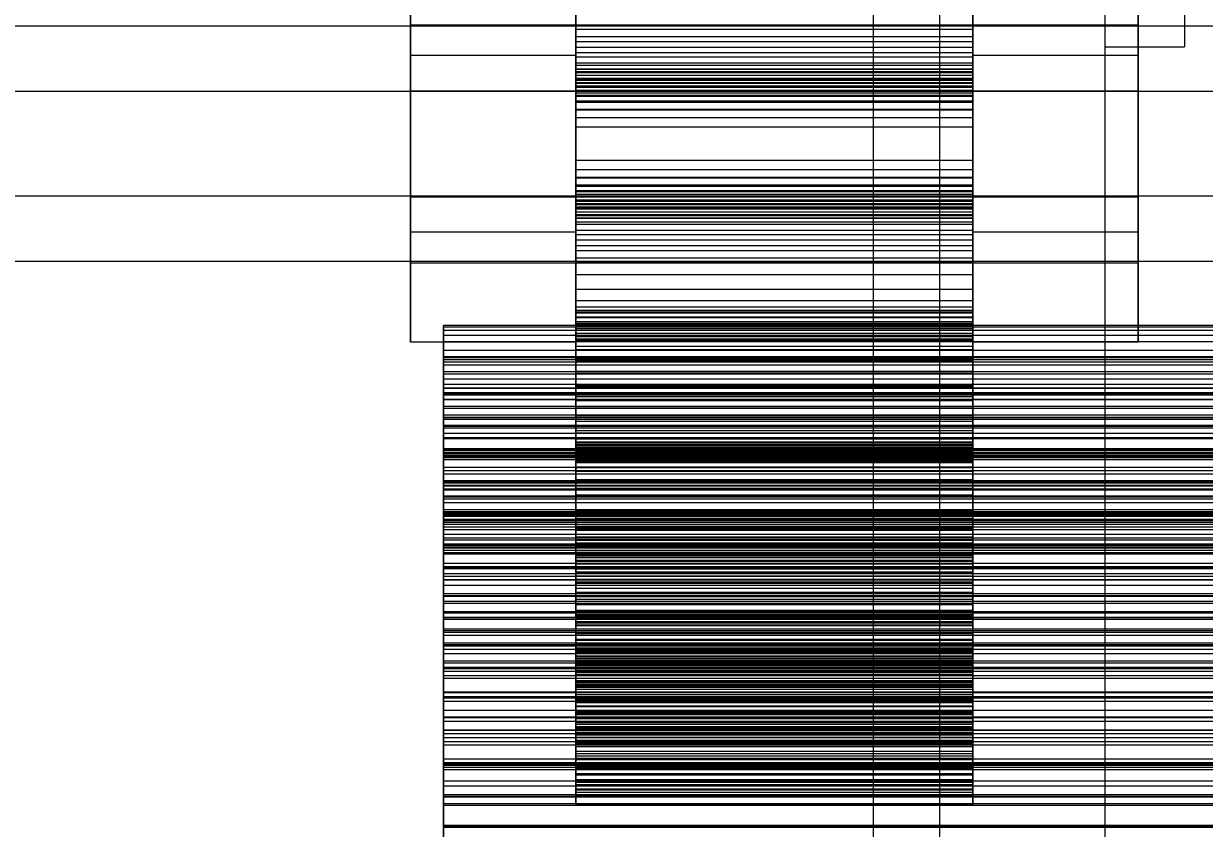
# Model space of a CAD drawing. Header units: millimetres. Extents: x -1970 to 34302, y -65268 to 6837.
# Drawn here: x 486.5 to 665, y -33938.5 to -33816.9 of the extents above; entities that cross this region are included whole.
import ezdxf

# ---------------------------------------------------------------- set-up
doc = ezdxf.new("R2010")
doc.units = ezdxf.units.MM
for name, color, linetype, lineweight in [('COTAS_O', 1, 'Continuous', 0), ('frontal_briquetadora', 7, 'Continuous', 0), ('frontal_mezcladora', 7, 'Continuous', 0)]:
    doc.layers.add(name, color=color, linetype=linetype, lineweight=lineweight)
doc.dimstyles.new('R19_100', dxfattribs={"dimtxt": 250, "dimasz": 150, "dimexe": 150, "dimexo": 80, "dimgap": 100, "dimtad": 1, "dimtih": 1, "dimtoh": 1, "dimdsep": 46, "dimcen": 0.09, "dimadec": 0, "dimazin": 0, "dimtfac": 1, "dimtdec": 4, "dimtofl": 0, "dimtmove": 0, "dimatfit": 3, "dimfxl": 1, "dimtolj": 1, "dimtzin": 0, "dimarcsym": 0})

# ---------------------------------------------------------------- blocks, each defined once
blk = doc.blocks.new('*D35')
at = {"layer": 'COTAS_O', "color": 0, "lineweight": -2, "transparency": 16777216}
for p, q in [((-1725, -34320), (-1725, -33550)), ((1725, -34320), (1725, -33550)), ((-1575, -33700), (1575, -33700))]:
    blk.add_line(p, q, dxfattribs=at)
at = {"layer": 'COTAS_O', "color": 0, "transparency": 16777216}
for points in [[(-1575, -33675), (-1575, -33725), (-1725, -33700)], [(1575, -33675), (1575, -33725), (1725, -33700)]]:
    blk.add_solid(points, dxfattribs=at)
at = {"layer": 'Defpoints', "color": 0, "transparency": 16777216}
for p in [(1725, -33700), (-1725, -34400), (1725, -34400)]:
    blk.add_point(p, dxfattribs=at)

msp = doc.modelspace()

# ---------------------------------------------------------------- linework, layer by layer
at = {"layer": 'frontal_briquetadora'}
for p, q in [((545, -33811.357), (545, -33821.688)), ((570, -33810.341), (570, -33817.787)), ((570, -33811.298), (570, -33825.189)), ((570, -33821.688), (570, -33811.357)), ((630, -33810.341), (630, -33817.787)), ((630, -33811.298), (630, -33825.189)), ((630, -33821.688), (630, -33811.357)), ((655, -33811.357), (655, -33821.688)), ((545, -33822.381), (545, -33811.836)), ((570, -33811.836), (570, -33822.381)), ((570, -33827.016), (570, -33813.044)), ((630, -33811.836), (630, -33822.381)), ((630, -33827.016), (630, -33813.044)), ((655, -33822.381), (655, -33811.836)), ((570, -33817.149), (570, -33815.269)), ((630, -33817.149), (630, -33815.269)), ((545, -33828), (545, -33816.046)), ((545, -33816.647), (545, -33828.749)), ((545, -33817.051), (655, -33817.051)), ((545, -33818.734), (545, -33817.051)), ((545, -33817.051), (545, -33818.934)), ((570, -33816.046), (570, -33828)), ((570, -33828.749), (570, -33816.647)), ((570, -33818.892), (570, -33817.149)), ((630, -33817.149), (570, -33817.149)), ((630, -33816.046), (630, -33828)), ((630, -33828.749), (630, -33816.647)), ((630, -33818.892), (630, -33817.149)), ((655, -33828), (655, -33816.046)), ((655, -33816.647), (655, -33828.749)), ((655, -33818.734), (655, -33817.051)), ((655, -33817.051), (655, -33818.934)), ((720, -33817.251), (480, -33817.251)), ((545, -33817.554), (545, -33817.451)), ((545, -33817.451), (545, -33820.834)), ((545, -33821.122), (545, -33817.554)), ((545, -33823.647), (545, -33818.734)), ((545, -33818.934), (545, -33824.008)), ((630, -33817.787), (570, -33817.787)), ((570, -33817.787), (570, -33819.618)), ((570, -33820.492), (570, -33818.892)), ((630, -33818.892), (570, -33818.892)), ((630, -33817.787), (630, -33819.618)), ((630, -33820.492), (630, -33818.892)), ((655, -33817.554), (655, -33817.451)), ((655, -33817.451), (655, -33820.834)), ((655, -33821.122), (655, -33817.554)), ((655, -33823.647), (655, -33818.734)), ((655, -33818.934), (655, -33824.008)), ((630, -33819.618), (570, -33819.618)), ((570, -33819.618), (570, -33821.311)), ((570, -33821.94), (570, -33820.492)), ((630, -33820.492), (570, -33820.492)), ((630, -33819.618), (630, -33821.311)), ((630, -33821.94), (630, -33820.492)), ((545, -33820.834), (545, -33827.033)), ((545, -33827.448), (545, -33821.122)), ((570, -33821.688), (545, -33821.688)), ((545, -33821.688), (545, -33834.665)), ((545, -33835.434), (545, -33822.381)), ((630, -33821.311), (570, -33821.311)), ((570, -33821.311), (570, -33822.859)), ((570, -33834.665), (570, -33821.688)), ((570, -33823.226), (570, -33821.94)), ((630, -33821.94), (570, -33821.94)), ((570, -33822.381), (570, -33835.434)), ((630, -33821.311), (630, -33822.859)), ((655, -33821.688), (630, -33821.688)), ((630, -33834.665), (630, -33821.688)), ((630, -33823.226), (630, -33821.94)), ((630, -33822.381), (630, -33835.434)), ((655, -33820.834), (655, -33827.033)), ((655, -33827.448), (655, -33821.122)), ((655, -33821.688), (655, -33834.665)), ((655, -33835.434), (655, -33822.381)), ((545, -33830.82), (545, -33823.647)), ((545, -33824.008), (545, -33831.27)), ((630, -33822.859), (570, -33822.859)), ((570, -33822.859), (570, -33824.255)), ((570, -33824.334), (570, -33823.226)), ((630, -33823.226), (570, -33823.226)), ((570, -33825.189), (570, -33823.769)), ((630, -33823.769), (570, -33823.769)), ((570, -33823.769), (570, -33823.81)), ((630, -33823.81), (570, -33823.81)), ((570, -33823.81), (570, -33824.153)), ((630, -33824.153), (570, -33824.153)), ((570, -33824.153), (570, -33824.707)), ((630, -33824.255), (570, -33824.255)), ((570, -33824.255), (570, -33825.488)), ((630, -33822.859), (630, -33824.255)), ((630, -33824.334), (630, -33823.226)), ((630, -33825.189), (630, -33823.769)), ((630, -33823.769), (630, -33823.81)), ((630, -33823.81), (630, -33824.153)), ((630, -33824.153), (630, -33824.707)), ((630, -33824.255), (630, -33825.488)), ((655, -33830.82), (655, -33823.647)), ((655, -33824.008), (655, -33831.27)), ((570, -33825.231), (570, -33824.334)), ((630, -33824.334), (570, -33824.334)), ((630, -33824.707), (570, -33824.707)), ((570, -33824.707), (570, -33825.443)), ((630, -33825.189), (570, -33825.189)), ((570, -33825.828), (570, -33825.231)), ((630, -33825.231), (570, -33825.231)), ((630, -33825.443), (570, -33825.443)), ((570, -33825.443), (570, -33826.344)), ((630, -33825.488), (570, -33825.488)), ((570, -33825.488), (570, -33826.541)), ((570, -33826.988), (570, -33825.828)), ((630, -33825.828), (570, -33825.828)), ((570, -33825.959), (570, -33825.86)), ((630, -33825.86), (570, -33825.86)), ((570, -33825.86), (570, -33827.016)), ((570, -33826.36), (570, -33825.959)), ((630, -33825.959), (570, -33825.959)), ((630, -33825.231), (630, -33824.334)), ((630, -33824.707), (630, -33825.443)), ((630, -33825.828), (630, -33825.231)), ((630, -33825.443), (630, -33826.344)), ((630, -33825.488), (630, -33826.541)), ((630, -33826.988), (630, -33825.828)), ((630, -33825.959), (630, -33825.86)), ((630, -33825.86), (630, -33827.016)), ((630, -33826.36), (630, -33825.959)), ((720, -33827.122), (480, -33827.122)), ((545, -33827.033), (655, -33827.033)), ((545, -33827.033), (545, -33834.819)), ((545, -33835.28), (545, -33827.448)), ((630, -33826.344), (570, -33826.344)), ((570, -33826.344), (570, -33827.402)), ((570, -33826.973), (570, -33826.36)), ((630, -33826.36), (570, -33826.36)), ((630, -33826.541), (570, -33826.541)), ((570, -33826.541), (570, -33827.384)), ((570, -33827.767), (570, -33826.973)), ((630, -33826.973), (570, -33826.973)), ((570, -33841.278), (570, -33826.988)), ((630, -33826.988), (570, -33826.988)), ((630, -33827.016), (570, -33827.016)), ((630, -33827.384), (570, -33827.384)), ((570, -33827.384), (570, -33827.924)), ((630, -33827.402), (570, -33827.402)), ((570, -33827.402), (570, -33828.61)), ((570, -33828.728), (570, -33827.767)), ((630, -33827.767), (570, -33827.767)), ((630, -33826.344), (630, -33827.402)), ((630, -33826.973), (630, -33826.36)), ((630, -33826.541), (630, -33827.384)), ((630, -33827.767), (630, -33826.973)), ((630, -33841.278), (630, -33826.988)), ((630, -33827.384), (630, -33827.924)), ((630, -33827.402), (630, -33828.61)), ((630, -33828.728), (630, -33827.767)), ((655, -33827.033), (655, -33834.819)), ((655, -33835.28), (655, -33827.448)), ((545, -33841.35), (545, -33828)), ((545, -33828.749), (545, -33842.1)), ((630, -33827.924), (570, -33827.924)), ((570, -33827.924), (570, -33828.821)), ((570, -33828), (570, -33841.35)), ((630, -33828.61), (570, -33828.61)), ((570, -33828.61), (570, -33829.962)), ((570, -33829.845), (570, -33828.728)), ((630, -33828.728), (570, -33828.728)), ((570, -33842.1), (570, -33828.749)), ((630, -33828.821), (570, -33828.821)), ((570, -33828.821), (570, -33843.111)), ((630, -33827.924), (630, -33828.821)), ((630, -33828), (630, -33841.35)), ((630, -33828.61), (630, -33829.962)), ((630, -33829.845), (630, -33828.728)), ((630, -33842.1), (630, -33828.749)), ((630, -33828.821), (630, -33843.111)), ((655, -33841.35), (655, -33828)), ((655, -33828.749), (655, -33842.1)), ((545, -33838.83), (545, -33830.82)), ((545, -33831.27), (545, -33839.28)), ((570, -33831.112), (570, -33829.845)), ((630, -33829.845), (570, -33829.845)), ((630, -33829.962), (570, -33829.962)), ((570, -33829.962), (570, -33837.577)), ((570, -33832.523), (570, -33831.112)), ((630, -33831.112), (570, -33831.112)), ((630, -33831.112), (630, -33829.845)), ((630, -33829.962), (630, -33837.577)), ((630, -33832.523), (630, -33831.112)), ((655, -33838.83), (655, -33830.82)), ((655, -33831.27), (655, -33839.28)), ((570, -33840.138), (570, -33832.523)), ((630, -33832.523), (570, -33832.523)), ((630, -33840.138), (630, -33832.523)), ((545, -33834.665), (545, -33847.719)), ((545, -33834.819), (545, -33842.651)), ((570, -33847.719), (570, -33834.665)), ((630, -33847.719), (630, -33834.665)), ((655, -33834.665), (655, -33847.719)), ((655, -33834.819), (655, -33842.651)), ((545, -33843.067), (545, -33835.28)), ((545, -33848.411), (545, -33835.434)), ((570, -33835.434), (570, -33848.411)), ((630, -33835.434), (630, -33848.411)), ((655, -33843.067), (655, -33835.28)), ((655, -33848.411), (655, -33835.434)), ((630, -33837.577), (570, -33837.577)), ((570, -33837.577), (570, -33838.988)), ((630, -33837.577), (630, -33838.988)), ((545, -33846.091), (545, -33838.83)), ((545, -33839.28), (545, -33846.452)), ((630, -33838.988), (570, -33838.988)), ((570, -33838.988), (570, -33840.254)), ((570, -33841.49), (570, -33840.138)), ((630, -33840.138), (570, -33840.138)), ((630, -33840.254), (570, -33840.254)), ((570, -33840.254), (570, -33841.371)), ((630, -33838.988), (630, -33840.254)), ((630, -33841.49), (630, -33840.138)), ((630, -33840.254), (630, -33841.371)), ((655, -33846.091), (655, -33838.83)), ((655, -33839.28), (655, -33846.452)), ((545, -33853.452), (545, -33841.35)), ((545, -33842.1), (545, -33854.053)), ((570, -33842.175), (570, -33841.278)), ((630, -33841.278), (570, -33841.278)), ((570, -33841.35), (570, -33853.452)), ((630, -33841.371), (570, -33841.371)), ((570, -33841.371), (570, -33842.332)), ((570, -33842.697), (570, -33841.49)), ((630, -33841.49), (570, -33841.49)), ((570, -33854.053), (570, -33842.1)), ((630, -33842.175), (630, -33841.278)), ((630, -33841.35), (630, -33853.452)), ((630, -33841.371), (630, -33842.332)), ((630, -33842.697), (630, -33841.49)), ((630, -33854.053), (630, -33842.1)), ((655, -33853.452), (655, -33841.35)), ((655, -33842.1), (655, -33854.053)), ((720, -33842.978), (480, -33842.978)), ((545, -33842.651), (545, -33848.978)), ((545, -33843.067), (655, -33843.067)), ((545, -33849.265), (545, -33843.067)), ((570, -33842.716), (570, -33842.175)), ((630, -33842.175), (570, -33842.175)), ((630, -33842.332), (570, -33842.332)), ((570, -33842.332), (570, -33843.127)), ((570, -33843.755), (570, -33842.697)), ((630, -33842.697), (570, -33842.697)), ((570, -33843.559), (570, -33842.716)), ((630, -33842.716), (570, -33842.716)), ((570, -33844.24), (570, -33843.083)), ((630, -33843.083), (570, -33843.083)), ((570, -33843.083), (570, -33857.056)), ((630, -33843.111), (570, -33843.111)), ((570, -33843.111), (570, -33844.272)), ((630, -33843.127), (570, -33843.127)), ((570, -33843.127), (570, -33843.74)), ((570, -33844.612), (570, -33843.559)), ((630, -33843.559), (570, -33843.559)), ((630, -33843.74), (570, -33843.74)), ((570, -33843.74), (570, -33844.141)), ((570, -33844.657), (570, -33843.755)), ((630, -33843.755), (570, -33843.755)), ((630, -33842.716), (630, -33842.175)), ((630, -33842.332), (630, -33843.127)), ((630, -33843.755), (630, -33842.697)), ((630, -33843.559), (630, -33842.716)), ((630, -33844.24), (630, -33843.083)), ((630, -33843.083), (630, -33857.056)), ((630, -33843.111), (630, -33844.272)), ((630, -33843.127), (630, -33843.74)), ((630, -33844.612), (630, -33843.559)), ((630, -33843.74), (630, -33844.141)), ((630, -33844.657), (630, -33843.755)), ((655, -33842.651), (655, -33848.978)), ((655, -33849.265), (655, -33843.067)), ((630, -33844.141), (570, -33844.141)), ((570, -33844.141), (570, -33844.24)), ((630, -33844.24), (570, -33844.24)), ((630, -33844.272), (570, -33844.272)), ((570, -33844.272), (570, -33844.868)), ((570, -33845.845), (570, -33844.612)), ((630, -33844.612), (570, -33844.612)), ((570, -33845.392), (570, -33844.657)), ((630, -33844.657), (570, -33844.657)), ((630, -33844.868), (570, -33844.868)), ((570, -33844.868), (570, -33845.766)), ((570, -33858.802), (570, -33844.911)), ((630, -33844.911), (570, -33844.911)), ((570, -33844.911), (570, -33846.331)), ((570, -33845.946), (570, -33845.392)), ((630, -33845.392), (570, -33845.392)), ((630, -33844.141), (630, -33844.24)), ((630, -33844.272), (630, -33844.868)), ((630, -33845.845), (630, -33844.612)), ((630, -33845.392), (630, -33844.657)), ((630, -33844.868), (630, -33845.766)), ((630, -33858.802), (630, -33844.911)), ((630, -33844.911), (630, -33846.331)), ((630, -33845.946), (630, -33845.392)), ((545, -33851.166), (545, -33846.091)), ((545, -33846.452), (545, -33851.366)), ((630, -33845.766), (570, -33845.766)), ((570, -33845.766), (570, -33846.873)), ((570, -33847.241), (570, -33845.845)), ((630, -33845.845), (570, -33845.845)), ((570, -33846.289), (570, -33845.946)), ((630, -33845.946), (570, -33845.946)), ((570, -33846.331), (570, -33846.289)), ((630, -33846.289), (570, -33846.289)), ((630, -33846.331), (570, -33846.331)), ((630, -33846.873), (570, -33846.873)), ((570, -33846.873), (570, -33848.159)), ((570, -33848.789), (570, -33847.241)), ((630, -33847.241), (570, -33847.241)), ((630, -33845.766), (630, -33846.873)), ((630, -33847.241), (630, -33845.845)), ((630, -33846.289), (630, -33845.946)), ((630, -33846.331), (630, -33846.289)), ((630, -33846.873), (630, -33848.159)), ((630, -33848.789), (630, -33847.241)), ((655, -33851.166), (655, -33846.091)), ((655, -33846.452), (655, -33851.366)), ((545, -33847.719), (545, -33858.263)), ((545, -33858.742), (545, -33848.411)), ((570, -33848.411), (545, -33848.411)), ((545, -33848.978), (545, -33852.546)), ((545, -33852.648), (545, -33849.265)), ((570, -33858.263), (570, -33847.719)), ((630, -33848.159), (570, -33848.159)), ((570, -33848.159), (570, -33849.608)), ((570, -33848.411), (570, -33858.742)), ((570, -33850.481), (570, -33848.789)), ((630, -33848.789), (570, -33848.789)), ((630, -33858.263), (630, -33847.719)), ((630, -33848.159), (630, -33849.608)), ((630, -33848.411), (630, -33858.742)), ((655, -33848.411), (630, -33848.411)), ((630, -33850.481), (630, -33848.789)), ((655, -33847.719), (655, -33858.263)), ((655, -33858.742), (655, -33848.411)), ((655, -33848.978), (655, -33852.546)), ((655, -33852.648), (655, -33849.265)), ((630, -33849.608), (570, -33849.608)), ((570, -33849.608), (570, -33851.207)), ((570, -33852.313), (570, -33850.481)), ((630, -33850.481), (570, -33850.481)), ((630, -33849.608), (630, -33851.207)), ((630, -33852.313), (630, -33850.481)), ((720, -33852.848), (480, -33852.848)), ((545, -33853.048), (545, -33851.166)), ((545, -33851.366), (545, -33853.048)), ((545, -33852.546), (545, -33852.648)), ((630, -33851.207), (570, -33851.207)), ((570, -33851.207), (570, -33852.95)), ((570, -33859.759), (570, -33852.313)), ((630, -33852.313), (570, -33852.313)), ((630, -33851.207), (630, -33852.95)), ((630, -33859.759), (630, -33852.313)), ((655, -33853.048), (655, -33851.166)), ((655, -33851.366), (655, -33853.048)), ((655, -33852.546), (655, -33852.648)), ((545, -33853.048), (655, -33853.048)), ((545, -33861.91), (545, -33853.452)), ((545, -33854.053), (545, -33862.243)), ((630, -33852.95), (570, -33852.95)), ((570, -33852.95), (570, -33854.831)), ((570, -33853.452), (570, -33861.91)), ((570, -33862.243), (570, -33854.053)), ((630, -33852.95), (630, -33854.831)), ((630, -33853.452), (630, -33861.91)), ((630, -33862.243), (630, -33854.053)), ((655, -33861.91), (655, -33853.452)), ((655, -33854.053), (655, -33862.243)), ((630, -33854.831), (570, -33854.831)), ((570, -33854.831), (570, -33862.233)), ((630, -33854.831), (630, -33862.233)), ((630, -33857.056), (570, -33857.056)), ((570, -33857.056), (570, -33860.224)), ((630, -33857.056), (630, -33860.224)), ((545, -33858.263), (545, -33864.21)), ((545, -33864.381), (545, -33858.742)), ((570, -33864.21), (570, -33858.263)), ((570, -33858.742), (570, -33864.381)), ((570, -33871.73), (570, -33858.775)), ((630, -33858.775), (570, -33858.775)), ((570, -33858.775), (570, -33862.191)), ((570, -33862.221), (570, -33858.802)), ((630, -33858.802), (570, -33858.802)), ((570, -33860.629), (570, -33859.759)), ((630, -33859.759), (570, -33859.759)), ((630, -33864.21), (630, -33858.263)), ((630, -33858.742), (630, -33864.381)), ((630, -33871.73), (630, -33858.775)), ((630, -33858.775), (630, -33862.191)), ((630, -33862.221), (630, -33858.802)), ((630, -33860.629), (630, -33859.759)), ((655, -33858.263), (655, -33864.21)), ((655, -33864.381), (655, -33858.742)), ((630, -33860.224), (570, -33860.224)), ((570, -33860.224), (570, -33861.237)), ((570, -33864.171), (570, -33860.506)), ((630, -33860.506), (570, -33860.506)), ((570, -33860.506), (570, -33873.301)), ((570, -33861.355), (570, -33860.629)), ((630, -33860.629), (570, -33860.629)), ((630, -33861.237), (570, -33861.237)), ((570, -33861.237), (570, -33862.537)), ((570, -33861.934), (570, -33861.355)), ((630, -33861.355), (570, -33861.355)), ((630, -33860.224), (630, -33861.237)), ((630, -33864.171), (630, -33860.506)), ((630, -33860.506), (630, -33873.301)), ((630, -33861.355), (630, -33860.629)), ((630, -33861.237), (630, -33862.537)), ((630, -33861.934), (630, -33861.355)), ((545, -33865.047), (545, -33861.91)), ((545, -33862.243), (545, -33865.047)), ((550, -33867.246), (550, -33862.529)), ((750, -33862.529), (550, -33862.529)), ((550, -33863.268), (550, -33862.784)), ((750, -33862.784), (550, -33862.784)), ((550, -33862.784), (550, -33867.398)), ((550, -33868.076), (550, -33863.268)), ((750, -33863.268), (550, -33863.268)), ((570, -33861.91), (570, -33865.047)), ((570, -33862.359), (570, -33861.934)), ((630, -33861.934), (570, -33861.934)), ((630, -33862.191), (570, -33862.191)), ((570, -33862.191), (570, -33862.595)), ((570, -33863.285), (570, -33862.221)), ((630, -33862.221), (570, -33862.221)), ((630, -33862.233), (570, -33862.233)), ((570, -33862.233), (570, -33863.039)), ((570, -33865.047), (570, -33862.243)), ((570, -33862.622), (570, -33862.359)), ((630, -33862.359), (570, -33862.359)), ((630, -33862.537), (570, -33862.537)), ((570, -33862.537), (570, -33864.037)), ((630, -33862.595), (570, -33862.595)), ((570, -33862.595), (570, -33862.71)), ((570, -33862.71), (570, -33862.622)), ((630, -33862.622), (570, -33862.622)), ((630, -33862.71), (570, -33862.71)), ((630, -33863.039), (570, -33863.039)), ((570, -33863.039), (570, -33863.701)), ((570, -33864.634), (570, -33863.285)), ((630, -33863.285), (570, -33863.285)), ((630, -33861.91), (630, -33865.047)), ((630, -33862.359), (630, -33861.934)), ((630, -33862.191), (630, -33862.595)), ((630, -33863.285), (630, -33862.221)), ((630, -33862.233), (630, -33863.039)), ((630, -33865.047), (630, -33862.243)), ((630, -33862.622), (630, -33862.359)), ((630, -33862.537), (630, -33864.037)), ((630, -33862.595), (630, -33862.71)), ((630, -33862.71), (630, -33862.622)), ((630, -33863.039), (630, -33863.701)), ((630, -33864.634), (630, -33863.285)), ((655, -33865.047), (655, -33861.91)), ((655, -33862.243), (655, -33865.047)), ((545, -33864.21), (545, -33864.381)), ((570, -33865.047), (545, -33865.047)), ((550, -33864.999), (550, -33864.032)), ((750, -33864.032), (550, -33864.032)), ((550, -33864.032), (550, -33868.532)), ((550, -33869.887), (550, -33864.999)), ((750, -33864.999), (550, -33864.999)), ((630, -33863.701), (570, -33863.701)), ((570, -33863.701), (570, -33864.215)), ((630, -33864.037), (570, -33864.037)), ((570, -33864.037), (570, -33865.705)), ((570, -33864.631), (570, -33864.171)), ((630, -33864.171), (570, -33864.171)), ((570, -33864.381), (570, -33864.21)), ((630, -33864.215), (570, -33864.215)), ((570, -33864.215), (570, -33864.577)), ((630, -33864.577), (570, -33864.577)), ((570, -33864.577), (570, -33864.779)), ((570, -33864.805), (570, -33864.631)), ((630, -33864.631), (570, -33864.631)), ((570, -33866.181), (570, -33864.634)), ((630, -33864.779), (570, -33864.779)), ((570, -33864.779), (570, -33864.805)), ((630, -33864.805), (570, -33864.805)), ((630, -33863.701), (630, -33864.215)), ((630, -33864.037), (630, -33865.705)), ((630, -33864.631), (630, -33864.171)), ((630, -33864.381), (630, -33864.21)), ((630, -33864.215), (630, -33864.577)), ((630, -33864.577), (630, -33864.779)), ((630, -33864.805), (630, -33864.631)), ((630, -33866.181), (630, -33864.634)), ((630, -33864.779), (630, -33864.805)), ((655, -33865.047), (630, -33865.047)), ((655, -33864.21), (655, -33864.381)), ((550, -33867.717), (550, -33866.27)), ((750, -33866.27), (550, -33866.27)), ((550, -33866.27), (550, -33870.646)), ((630, -33865.705), (570, -33865.705)), ((570, -33865.705), (570, -33867.526)), ((570, -33867.894), (570, -33866.181)), ((630, -33866.181), (570, -33866.181)), ((630, -33865.705), (630, -33867.526)), ((630, -33867.894), (630, -33866.181)), ((550, -33871.969), (550, -33867.246)), ((750, -33867.246), (550, -33867.246)), ((750, -33867.398), (550, -33867.398)), ((550, -33867.398), (550, -33872.027)), ((550, -33872.673), (550, -33867.717)), ((750, -33867.717), (550, -33867.717)), ((550, -33872.882), (550, -33868.076)), ((750, -33868.076), (550, -33868.076)), ((750, -33868.532), (550, -33868.532)), ((550, -33868.532), (550, -33873.056)), ((630, -33867.526), (570, -33867.526)), ((570, -33867.526), (570, -33869.487)), ((570, -33869.757), (570, -33867.894)), ((630, -33867.894), (570, -33867.894)), ((630, -33867.526), (630, -33869.487)), ((630, -33869.757), (630, -33867.894)), ((550, -33871.417), (550, -33869.493)), ((750, -33869.493), (550, -33869.493)), ((550, -33869.493), (550, -33873.733)), ((550, -33874.764), (550, -33869.887)), ((750, -33869.887), (550, -33869.887)), ((750, -33870.646), (550, -33870.646)), ((550, -33870.646), (550, -33875.053)), ((630, -33869.487), (570, -33869.487)), ((570, -33869.487), (570, -33871.579)), ((570, -33871.759), (570, -33869.757)), ((630, -33869.757), (570, -33869.757)), ((630, -33869.487), (630, -33871.579)), ((630, -33871.759), (630, -33869.757)), ((550, -33876.429), (550, -33871.417)), ((750, -33871.417), (550, -33871.417)), ((550, -33876.697), (550, -33871.969)), ((750, -33871.969), (550, -33871.969)), ((750, -33872.027), (550, -33872.027)), ((550, -33872.027), (550, -33876.669)), ((630, -33871.579), (570, -33871.579)), ((570, -33871.579), (570, -33873.798)), ((570, -33877.01), (570, -33871.73)), ((630, -33871.73), (570, -33871.73)), ((570, -33873.892), (570, -33871.759)), ((630, -33871.759), (570, -33871.759)), ((630, -33871.579), (630, -33873.798)), ((630, -33877.01), (630, -33871.73)), ((630, -33873.892), (630, -33871.759)), ((550, -33877.61), (550, -33872.673)), ((750, -33872.673), (550, -33872.673)), ((550, -33877.684), (550, -33872.882)), ((750, -33872.882), (550, -33872.882)), ((750, -33873.056), (550, -33873.056)), ((550, -33873.056), (550, -33877.601)), ((550, -33876.089), (550, -33873.693)), ((750, -33873.693), (550, -33873.693)), ((550, -33873.693), (550, -33877.787)), ((750, -33873.733), (550, -33873.733)), ((550, -33873.733), (550, -33878.013)), ((570, -33878.781), (570, -33873.278)), ((630, -33873.278), (570, -33873.278)), ((570, -33873.278), (570, -33884.564)), ((630, -33873.301), (570, -33873.301)), ((570, -33873.301), (570, -33878.809)), ((630, -33873.798), (570, -33873.798)), ((570, -33873.798), (570, -33880.701)), ((570, -33876.147), (570, -33873.892)), ((630, -33873.892), (570, -33873.892)), ((630, -33878.781), (630, -33873.278)), ((630, -33873.278), (630, -33884.564)), ((630, -33873.301), (630, -33878.809)), ((630, -33873.798), (630, -33880.701)), ((630, -33876.147), (630, -33873.892)), ((550, -33879.628), (550, -33874.764)), ((750, -33874.764), (550, -33874.764)), ((750, -33875.053), (550, -33875.053)), ((550, -33875.053), (550, -33879.491)), ((570, -33885.883), (570, -33874.825)), ((630, -33874.825), (570, -33874.825)), ((570, -33874.825), (570, -33880.551)), ((630, -33885.883), (630, -33874.825)), ((630, -33874.825), (630, -33880.551)), ((550, -33881.145), (550, -33876.089)), ((750, -33876.089), (550, -33876.089)), ((550, -33881.413), (550, -33876.429)), ((750, -33876.429), (550, -33876.429)), ((750, -33876.669), (550, -33876.669)), ((550, -33876.669), (550, -33881.323)), ((550, -33881.426), (550, -33876.697)), ((750, -33876.697), (550, -33876.697)), ((750, -33877.601), (550, -33877.601)), ((550, -33877.601), (550, -33882.168)), ((550, -33882.524), (550, -33877.61)), ((750, -33877.61), (550, -33877.61)), ((550, -33882.477), (550, -33877.684)), ((750, -33877.684), (550, -33877.684)), ((750, -33877.787), (550, -33877.787)), ((550, -33877.787), (550, -33881.93)), ((570, -33882.966), (570, -33876.147)), ((630, -33876.147), (570, -33876.147)), ((570, -33878.445), (570, -33877.01)), ((630, -33877.01), (570, -33877.01)), ((630, -33882.966), (630, -33876.147)), ((630, -33878.445), (630, -33877.01)), ((750, -33878.013), (550, -33878.013)), ((550, -33878.013), (550, -33882.333)), ((550, -33881.722), (550, -33878.859)), ((750, -33878.859), (550, -33878.859)), ((550, -33878.859), (550, -33882.798)), ((750, -33879.491), (550, -33879.491)), ((550, -33879.491), (550, -33883.96)), ((570, -33880.138), (570, -33878.445)), ((630, -33878.445), (570, -33878.445)), ((570, -33879.667), (570, -33878.781)), ((630, -33878.781), (570, -33878.781)), ((630, -33878.809), (570, -33878.809)), ((570, -33878.809), (570, -33880.287)), ((630, -33880.138), (630, -33878.445)), ((630, -33879.667), (630, -33878.781)), ((630, -33878.809), (630, -33880.287)), ((550, -33884.474), (550, -33879.628)), ((750, -33879.628), (550, -33879.628)), ((550, -33886.165), (550, -33881.145)), ((750, -33881.145), (550, -33881.145)), ((750, -33881.323), (550, -33881.323)), ((550, -33881.323), (550, -33885.986)), ((570, -33880.293), (570, -33879.667)), ((630, -33879.667), (570, -33879.667)), ((570, -33882.009), (570, -33880.138)), ((630, -33880.138), (570, -33880.138)), ((630, -33880.287), (570, -33880.287)), ((570, -33880.287), (570, -33882.02)), ((570, -33880.735), (570, -33880.293)), ((630, -33880.551), (570, -33880.551)), ((570, -33880.551), (570, -33881.49)), ((630, -33880.701), (570, -33880.701)), ((570, -33880.701), (570, -33880.988)), ((570, -33881.016), (570, -33880.735)), ((630, -33880.735), (570, -33880.735)), ((630, -33880.988), (570, -33880.988)), ((570, -33880.988), (570, -33881.137)), ((570, -33881.148), (570, -33881.016)), ((630, -33881.016), (570, -33881.016)), ((630, -33881.137), (570, -33881.137)), ((570, -33881.137), (570, -33881.148)), ((630, -33881.148), (570, -33881.148)), ((630, -33880.293), (630, -33879.667)), ((630, -33882.009), (630, -33880.138)), ((630, -33880.287), (630, -33882.02)), ((630, -33880.735), (630, -33880.293)), ((630, -33880.551), (630, -33881.49)), ((630, -33880.701), (630, -33880.988)), ((630, -33881.016), (630, -33880.735)), ((630, -33880.988), (630, -33881.137)), ((630, -33881.148), (630, -33881.016)), ((630, -33881.137), (630, -33881.148)), ((550, -33886.366), (550, -33881.413)), ((750, -33881.413), (550, -33881.413)), ((550, -33886.154), (550, -33881.426)), ((750, -33881.426), (550, -33881.426)), ((550, -33886.809), (550, -33881.722)), ((750, -33881.722), (550, -33881.722)), ((750, -33881.93), (550, -33881.93)), ((550, -33881.93), (550, -33886.122)), ((750, -33882.168), (550, -33882.168)), ((550, -33882.168), (550, -33886.755)), ((750, -33882.333), (550, -33882.333)), ((550, -33882.333), (550, -33886.694)), ((550, -33887.259), (550, -33882.477)), ((750, -33882.477), (550, -33882.477)), ((550, -33887.411), (550, -33882.524)), ((750, -33882.524), (550, -33882.524)), ((750, -33882.798), (550, -33882.798)), ((550, -33882.798), (550, -33886.794)), ((630, -33881.49), (570, -33881.49)), ((570, -33881.49), (570, -33882.172)), ((570, -33884.029), (570, -33882.009)), ((630, -33882.009), (570, -33882.009)), ((630, -33882.02), (570, -33882.02)), ((570, -33882.02), (570, -33883.927)), ((630, -33882.172), (570, -33882.172)), ((570, -33882.172), (570, -33882.674)), ((630, -33882.674), (570, -33882.674)), ((570, -33882.674), (570, -33883.017)), ((570, -33883.184), (570, -33882.966)), ((630, -33882.966), (570, -33882.966)), ((630, -33883.017), (570, -33883.017)), ((570, -33883.017), (570, -33883.213)), ((570, -33883.267), (570, -33883.184)), ((630, -33883.184), (570, -33883.184)), ((630, -33881.49), (630, -33882.172)), ((630, -33884.029), (630, -33882.009)), ((630, -33882.02), (630, -33883.927)), ((630, -33882.172), (630, -33882.674)), ((630, -33882.674), (630, -33883.017)), ((630, -33883.184), (630, -33882.966)), ((630, -33883.017), (630, -33883.213)), ((630, -33883.267), (630, -33883.184)), ((750, -33883.96), (550, -33883.96)), ((550, -33883.96), (550, -33888.459)), ((550, -33889.298), (550, -33884.474)), ((750, -33884.474), (550, -33884.474)), ((630, -33883.213), (570, -33883.213)), ((570, -33883.213), (570, -33883.267)), ((630, -33883.267), (570, -33883.267)), ((630, -33883.927), (570, -33883.927)), ((570, -33883.927), (570, -33885.981)), ((570, -33886.182), (570, -33884.029)), ((630, -33884.029), (570, -33884.029)), ((630, -33884.564), (570, -33884.564)), ((570, -33884.564), (570, -33891.693)), ((630, -33883.213), (630, -33883.267)), ((630, -33883.927), (630, -33885.981)), ((630, -33886.182), (630, -33884.029)), ((630, -33884.564), (630, -33891.693)), ((550, -33888.302), (550, -33884.98)), ((750, -33884.98), (550, -33884.98)), ((550, -33884.98), (550, -33888.754)), ((750, -33885.986), (550, -33885.986)), ((550, -33885.986), (550, -33890.657)), ((750, -33886.122), (550, -33886.122)), ((550, -33886.122), (550, -33890.363)), ((550, -33890.878), (550, -33886.154)), ((750, -33886.154), (550, -33886.154)), ((550, -33891.145), (550, -33886.165)), ((750, -33886.165), (550, -33886.165)), ((550, -33891.283), (550, -33886.366)), ((750, -33886.366), (550, -33886.366)), ((750, -33886.694), (550, -33886.694)), ((550, -33886.694), (550, -33891.095)), ((750, -33886.755), (550, -33886.755)), ((550, -33886.755), (550, -33891.361)), ((570, -33894.916), (570, -33885.863)), ((630, -33885.863), (570, -33885.863)), ((570, -33885.863), (570, -33893.179)), ((570, -33893.202), (570, -33885.883)), ((630, -33885.883), (570, -33885.883)), ((630, -33885.981), (570, -33885.981)), ((570, -33885.981), (570, -33888.166)), ((570, -33888.457), (570, -33886.182)), ((630, -33886.182), (570, -33886.182)), ((630, -33894.916), (630, -33885.863)), ((630, -33885.863), (630, -33893.179)), ((630, -33893.202), (630, -33885.883)), ((630, -33885.981), (630, -33888.166)), ((630, -33888.457), (630, -33886.182)), ((750, -33886.794), (550, -33886.794)), ((550, -33886.794), (550, -33890.847)), ((550, -33891.853), (550, -33886.809)), ((750, -33886.809), (550, -33886.809)), ((550, -33892.025), (550, -33887.259)), ((750, -33887.259), (550, -33887.259)), ((550, -33892.266), (550, -33887.411)), ((750, -33887.411), (550, -33887.411)), ((550, -33893.409), (550, -33888.302)), ((750, -33888.302), (550, -33888.302)), ((750, -33888.459), (550, -33888.459)), ((550, -33888.459), (550, -33892.99)), ((570, -33894.65), (570, -33887.149)), ((630, -33887.149), (570, -33887.149)), ((570, -33887.149), (570, -33895.915)), ((630, -33888.166), (570, -33888.166)), ((570, -33888.166), (570, -33890.47)), ((570, -33890.846), (570, -33888.457)), ((630, -33888.457), (570, -33888.457)), ((630, -33894.65), (630, -33887.149)), ((630, -33887.149), (630, -33895.915)), ((630, -33888.166), (630, -33890.47)), ((630, -33890.846), (630, -33888.457)), ((750, -33888.754), (550, -33888.754)), ((550, -33888.754), (550, -33892.593)), ((550, -33894.094), (550, -33889.298)), ((750, -33889.298), (550, -33889.298)), ((750, -33890.363), (550, -33890.363)), ((550, -33890.363), (550, -33894.655)), ((750, -33890.657), (550, -33890.657)), ((750, -33890.847), (550, -33890.847)), ((550, -33890.847), (550, -33894.959)), ((550, -33891.361), (550, -33890.878)), ((750, -33890.878), (550, -33890.878)), ((750, -33891.095), (550, -33891.095)), ((550, -33891.095), (550, -33895.539)), ((550, -33896.078), (550, -33891.145)), ((750, -33891.145), (550, -33891.145)), ((550, -33896.156), (550, -33891.283)), ((750, -33891.283), (550, -33891.283)), ((750, -33891.361), (550, -33891.361)), ((550, -33896.848), (550, -33891.853)), ((750, -33891.853), (550, -33891.853)), ((550, -33892.99), (550, -33892.025)), ((750, -33892.025), (550, -33892.025)), ((550, -33895.814), (550, -33892.04)), ((750, -33892.04), (550, -33892.04)), ((550, -33892.04), (550, -33895.64)), ((630, -33890.47), (570, -33890.47)), ((570, -33890.47), (570, -33892.885)), ((570, -33893.34), (570, -33890.846)), ((630, -33890.846), (570, -33890.846)), ((630, -33891.693), (570, -33891.693)), ((570, -33891.693), (570, -33893.477)), ((630, -33890.47), (630, -33892.885)), ((630, -33893.34), (630, -33890.846)), ((630, -33891.693), (630, -33893.477)), ((550, -33897.081), (550, -33892.266)), ((750, -33892.266), (550, -33892.266)), ((750, -33892.593), (550, -33892.593)), ((550, -33892.593), (550, -33896.498)), ((750, -33892.99), (550, -33892.99)), ((550, -33898.465), (550, -33893.409)), ((750, -33893.409), (550, -33893.409)), ((630, -33892.885), (570, -33892.885)), ((570, -33892.885), (570, -33895.403)), ((630, -33893.179), (570, -33893.179)), ((570, -33893.179), (570, -33894.502)), ((570, -33895.02), (570, -33893.202)), ((630, -33893.202), (570, -33893.202)), ((570, -33899.355), (570, -33893.34)), ((630, -33893.34), (570, -33893.34)), ((630, -33893.477), (570, -33893.477)), ((570, -33893.477), (570, -33895.477)), ((630, -33892.885), (630, -33895.403)), ((630, -33893.179), (630, -33894.502)), ((630, -33895.02), (630, -33893.202)), ((630, -33899.355), (630, -33893.34)), ((630, -33893.477), (630, -33895.477)), ((550, -33895.539), (550, -33894.094)), ((750, -33894.094), (550, -33894.094)), ((750, -33894.655), (550, -33894.655)), ((550, -33894.655), (550, -33899.002)), ((750, -33894.959), (550, -33894.959)), ((550, -33894.959), (550, -33899.132)), ((750, -33895.539), (550, -33895.539)), ((750, -33895.64), (550, -33895.64)), ((550, -33895.64), (550, -33899.313)), ((630, -33894.502), (570, -33894.502)), ((570, -33894.502), (570, -33895.608)), ((570, -33896.019), (570, -33894.65)), ((630, -33894.65), (570, -33894.65)), ((570, -33903.535), (570, -33894.916)), ((630, -33894.916), (570, -33894.916)), ((570, -33897.049), (570, -33895.02)), ((630, -33895.02), (570, -33895.02)), ((630, -33895.403), (570, -33895.403)), ((570, -33895.403), (570, -33901.296)), ((630, -33895.477), (570, -33895.477)), ((570, -33895.477), (570, -33897.626)), ((630, -33895.608), (570, -33895.608)), ((570, -33895.608), (570, -33896.557)), ((630, -33894.502), (630, -33895.608)), ((630, -33896.019), (630, -33894.65)), ((630, -33903.535), (630, -33894.916)), ((630, -33897.049), (630, -33895.02)), ((630, -33895.403), (630, -33901.296)), ((630, -33895.477), (630, -33897.626)), ((630, -33895.608), (630, -33896.557)), ((550, -33900.929), (550, -33895.814)), ((750, -33895.814), (550, -33895.814)), ((550, -33900.959), (550, -33896.078)), ((750, -33896.078), (550, -33896.078)), ((550, -33900.978), (550, -33896.156)), ((750, -33896.156), (550, -33896.156)), ((750, -33896.498), (550, -33896.498)), ((550, -33896.498), (550, -33900.47)), ((550, -33901.787), (550, -33896.848)), ((750, -33896.848), (550, -33896.848)), ((550, -33899.002), (550, -33897.081)), ((750, -33897.081), (550, -33897.081)), ((570, -33904.661), (570, -33895.901)), ((630, -33895.901), (570, -33895.901)), ((570, -33895.901), (570, -33902.266)), ((630, -33895.915), (570, -33895.915)), ((570, -33895.915), (570, -33904.679)), ((570, -33897.176), (570, -33896.019)), ((630, -33896.019), (570, -33896.019)), ((630, -33896.557), (570, -33896.557)), ((570, -33896.557), (570, -33897.369)), ((570, -33902.896), (570, -33896.861)), ((630, -33896.861), (570, -33896.861)), ((570, -33896.861), (570, -33905.76)), ((570, -33899.223), (570, -33897.049)), ((630, -33897.049), (570, -33897.049)), ((570, -33898.181), (570, -33897.176)), ((630, -33897.176), (570, -33897.176)), ((630, -33897.369), (570, -33897.369)), ((570, -33897.369), (570, -33898.051)), ((630, -33904.661), (630, -33895.901)), ((630, -33895.901), (630, -33902.266)), ((630, -33895.915), (630, -33904.679)), ((630, -33897.176), (630, -33896.019)), ((630, -33896.557), (630, -33897.369)), ((630, -33902.896), (630, -33896.861)), ((630, -33896.861), (630, -33905.76)), ((630, -33899.223), (630, -33897.049)), ((630, -33898.181), (630, -33897.176)), ((630, -33897.369), (630, -33898.051)), ((550, -33903.462), (550, -33898.465)), ((750, -33898.465), (550, -33898.465)), ((750, -33899.002), (550, -33899.002)), ((750, -33899.132), (550, -33899.132)), ((550, -33899.132), (550, -33903.371)), ((630, -33897.626), (570, -33897.626)), ((570, -33897.626), (570, -33899.896)), ((630, -33898.051), (570, -33898.051)), ((570, -33898.051), (570, -33898.608)), ((570, -33899.051), (570, -33898.181)), ((630, -33898.181), (570, -33898.181)), ((630, -33898.608), (570, -33898.608)), ((570, -33898.608), (570, -33899.043)), ((630, -33899.043), (570, -33899.043)), ((570, -33899.043), (570, -33899.355)), ((570, -33899.795), (570, -33899.051)), ((630, -33899.051), (570, -33899.051)), ((570, -33901.515), (570, -33899.223)), ((630, -33899.223), (570, -33899.223)), ((630, -33897.626), (630, -33899.896)), ((630, -33898.051), (630, -33898.608)), ((630, -33899.051), (630, -33898.181)), ((630, -33898.608), (630, -33899.043)), ((630, -33899.043), (630, -33899.355)), ((630, -33899.795), (630, -33899.051)), ((630, -33901.515), (630, -33899.223)), ((750, -33899.313), (550, -33899.313)), ((550, -33899.313), (550, -33903.06)), ((550, -33904.239), (550, -33900.023)), ((750, -33900.023), (550, -33900.023)), ((550, -33900.023), (550, -33903.441)), ((750, -33900.47), (550, -33900.47)), ((550, -33900.47), (550, -33904.514)), ((550, -33905.983), (550, -33900.929)), ((750, -33900.929), (550, -33900.929)), ((550, -33905.777), (550, -33900.959)), ((750, -33900.959), (550, -33900.959)), ((550, -33903.371), (550, -33900.978)), ((750, -33900.978), (550, -33900.978)), ((630, -33899.355), (570, -33899.355)), ((570, -33900.416), (570, -33899.795)), ((630, -33899.795), (570, -33899.795)), ((630, -33899.896), (570, -33899.896)), ((570, -33899.896), (570, -33902.275)), ((570, -33900.916), (570, -33900.416)), ((630, -33900.416), (570, -33900.416)), ((570, -33901.296), (570, -33900.916)), ((630, -33900.916), (570, -33900.916)), ((630, -33900.416), (630, -33899.795)), ((630, -33899.896), (630, -33902.275)), ((630, -33900.916), (630, -33900.416)), ((630, -33901.296), (630, -33900.916)), ((550, -33906.663), (550, -33901.787)), ((750, -33901.787), (550, -33901.787)), ((630, -33901.296), (570, -33901.296)), ((570, -33903.912), (570, -33901.515)), ((630, -33901.515), (570, -33901.515)), ((570, -33902.266), (570, -33911.943)), ((630, -33902.275), (570, -33902.275)), ((570, -33902.275), (570, -33904.75)), ((630, -33903.912), (630, -33901.515)), ((630, -33902.266), (630, -33911.943)), ((630, -33902.275), (630, -33904.75)), ((750, -33903.06), (550, -33903.06)), ((550, -33903.06), (550, -33906.884)), ((750, -33903.371), (550, -33903.371)), ((750, -33903.441), (550, -33903.441)), ((550, -33903.441), (550, -33906.939)), ((550, -33908.395), (550, -33903.462)), ((750, -33903.462), (550, -33903.462)), ((550, -33909.349), (550, -33904.239)), ((750, -33904.239), (550, -33904.239)), ((750, -33904.514), (550, -33904.514)), ((550, -33904.514), (550, -33908.636)), ((570, -33906.245), (570, -33902.887)), ((630, -33902.887), (570, -33902.887)), ((570, -33902.887), (570, -33912.653)), ((570, -33912.664), (570, -33902.896)), ((630, -33902.896), (570, -33902.896)), ((570, -33913.324), (570, -33903.473)), ((630, -33903.473), (570, -33903.473)), ((570, -33903.473), (570, -33906.474)), ((570, -33905.579), (570, -33903.535)), ((630, -33903.535), (570, -33903.535)), ((570, -33906.402), (570, -33903.912)), ((630, -33903.912), (570, -33903.912)), ((630, -33906.245), (630, -33902.887)), ((630, -33902.887), (630, -33912.653)), ((630, -33912.664), (630, -33902.896)), ((630, -33913.324), (630, -33903.473)), ((630, -33903.473), (630, -33906.474)), ((630, -33905.579), (630, -33903.535)), ((630, -33906.402), (630, -33903.912)), ((550, -33908.636), (550, -33905.777)), ((750, -33905.777), (550, -33905.777)), ((550, -33910.971), (550, -33905.983)), ((750, -33905.983), (550, -33905.983)), ((570, -33906.356), (570, -33904.661)), ((630, -33904.661), (570, -33904.661)), ((630, -33904.679), (570, -33904.679)), ((570, -33904.679), (570, -33906.746)), ((630, -33904.75), (570, -33904.75)), ((570, -33904.75), (570, -33907.314)), ((570, -33907.787), (570, -33905.579)), ((630, -33905.579), (570, -33905.579)), ((630, -33905.76), (570, -33905.76)), ((570, -33905.76), (570, -33907.492)), ((570, -33916.495), (570, -33906.245)), ((630, -33906.245), (570, -33906.245)), ((570, -33907.886), (570, -33906.356)), ((630, -33906.356), (570, -33906.356)), ((630, -33906.356), (630, -33904.661)), ((630, -33904.679), (630, -33906.746)), ((630, -33904.75), (630, -33907.314)), ((630, -33907.787), (630, -33905.579)), ((630, -33905.76), (630, -33907.492)), ((630, -33916.495), (630, -33906.245)), ((630, -33907.886), (630, -33906.356)), ((550, -33911.465), (550, -33906.663)), ((750, -33906.663), (550, -33906.663)), ((750, -33906.884), (550, -33906.884)), ((550, -33906.884), (550, -33910.789)), ((750, -33906.939), (550, -33906.939)), ((550, -33906.939), (550, -33910.519)), ((570, -33908.978), (570, -33906.402)), ((630, -33906.402), (570, -33906.402)), ((570, -33916.754), (570, -33906.471)), ((570, -33906.471), (570, -33906.654)), ((630, -33906.474), (570, -33906.474)), ((570, -33906.474), (570, -33916.758)), ((630, -33906.654), (570, -33906.654)), ((570, -33906.654), (570, -33916.963)), ((630, -33906.746), (570, -33906.746)), ((570, -33906.746), (570, -33908.97)), ((630, -33907.314), (570, -33907.314)), ((570, -33907.314), (570, -33909.959)), ((630, -33907.492), (570, -33907.492)), ((570, -33907.492), (570, -33909.065)), ((570, -33910.105), (570, -33907.787)), ((630, -33907.787), (570, -33907.787)), ((570, -33909.295), (570, -33907.886)), ((630, -33907.886), (570, -33907.886)), ((630, -33908.978), (630, -33906.402)), ((630, -33916.754), (630, -33906.471)), ((630, -33906.471), (630, -33906.654)), ((630, -33906.474), (630, -33916.758)), ((630, -33906.654), (630, -33916.963)), ((630, -33906.746), (630, -33908.97)), ((630, -33907.314), (630, -33909.959)), ((630, -33907.492), (630, -33909.065)), ((630, -33910.105), (630, -33907.787)), ((630, -33909.295), (630, -33907.886)), ((550, -33913.255), (550, -33908.395)), ((750, -33908.395), (550, -33908.395)), ((750, -33908.636), (550, -33908.636)), ((550, -33913.558), (550, -33908.909)), ((750, -33908.909), (550, -33908.909)), ((550, -33908.909), (550, -33912.136)), ((550, -33914.39), (550, -33909.349)), ((750, -33909.349), (550, -33909.349)), ((630, -33908.97), (570, -33908.97)), ((570, -33908.97), (570, -33911.3)), ((570, -33911.632), (570, -33908.978)), ((630, -33908.978), (570, -33908.978)), ((630, -33909.065), (570, -33909.065)), ((570, -33909.065), (570, -33910.523)), ((570, -33910.596), (570, -33909.295)), ((630, -33909.295), (570, -33909.295)), ((630, -33908.97), (630, -33911.3)), ((630, -33911.632), (630, -33908.978)), ((630, -33909.065), (630, -33910.523)), ((630, -33910.596), (630, -33909.295)), ((750, -33910.519), (550, -33910.519)), ((550, -33910.519), (550, -33914.184)), ((750, -33910.789), (550, -33910.789)), ((550, -33910.789), (550, -33914.783)), ((550, -33915.886), (550, -33910.971)), ((750, -33910.971), (550, -33910.971)), ((550, -33914.783), (550, -33911.465)), ((750, -33911.465), (550, -33911.465)), ((630, -33909.959), (570, -33909.959)), ((570, -33909.959), (570, -33914.784)), ((570, -33912.512), (570, -33910.105)), ((630, -33910.105), (570, -33910.105)), ((630, -33910.523), (570, -33910.523)), ((570, -33910.523), (570, -33911.876)), ((570, -33911.795), (570, -33910.596)), ((630, -33910.596), (570, -33910.596)), ((630, -33911.3), (570, -33911.3)), ((570, -33911.3), (570, -33913.716)), ((570, -33916.304), (570, -33911.632)), ((630, -33911.632), (570, -33911.632)), ((630, -33909.959), (630, -33914.784)), ((630, -33912.512), (630, -33910.105)), ((630, -33910.523), (630, -33911.876)), ((630, -33911.795), (630, -33910.596)), ((630, -33911.3), (630, -33913.716)), ((630, -33916.304), (630, -33911.632)), ((750, -33912.136), (550, -33912.136)), ((550, -33912.136), (550, -33915.451)), ((550, -33918.028), (550, -33913.255)), ((750, -33913.255), (550, -33913.255)), ((570, -33912.892), (570, -33911.795)), ((630, -33911.795), (570, -33911.795)), ((630, -33911.876), (570, -33911.876)), ((570, -33911.876), (570, -33913.131)), ((630, -33911.943), (570, -33911.943)), ((570, -33911.943), (570, -33914.144)), ((570, -33914.997), (570, -33912.512)), ((630, -33912.512), (570, -33912.512)), ((630, -33912.653), (570, -33912.653)), ((570, -33912.653), (570, -33914.635)), ((570, -33914.876), (570, -33912.664)), ((630, -33912.664), (570, -33912.664)), ((570, -33913.889), (570, -33912.892)), ((630, -33912.892), (570, -33912.892)), ((630, -33913.131), (570, -33913.131)), ((570, -33913.131), (570, -33914.287)), ((570, -33915.332), (570, -33913.324)), ((630, -33913.324), (570, -33913.324)), ((630, -33912.892), (630, -33911.795)), ((630, -33911.876), (630, -33913.131)), ((630, -33911.943), (630, -33914.144)), ((630, -33914.997), (630, -33912.512)), ((630, -33912.653), (630, -33914.635)), ((630, -33914.876), (630, -33912.664)), ((630, -33913.889), (630, -33912.892)), ((630, -33913.131), (630, -33914.287)), ((630, -33915.332), (630, -33913.324)), ((550, -33918.65), (550, -33913.558)), ((750, -33913.558), (550, -33913.558)), ((750, -33914.184), (550, -33914.184)), ((550, -33914.184), (550, -33917.941)), ((550, -33919.357), (550, -33914.39)), ((750, -33914.39), (550, -33914.39)), ((750, -33914.783), (550, -33914.783)), ((630, -33913.716), (570, -33913.716)), ((570, -33913.716), (570, -33916.205)), ((570, -33914.784), (570, -33913.889)), ((630, -33913.889), (570, -33913.889)), ((630, -33914.144), (570, -33914.144)), ((570, -33914.144), (570, -33916.449)), ((630, -33914.287), (570, -33914.287)), ((570, -33914.287), (570, -33915.345)), ((630, -33914.635), (570, -33914.635)), ((570, -33914.635), (570, -33916.511)), ((630, -33914.784), (570, -33914.784)), ((570, -33917.185), (570, -33914.876)), ((630, -33914.876), (570, -33914.876)), ((570, -33917.548), (570, -33914.997)), ((630, -33914.997), (570, -33914.997)), ((630, -33913.716), (630, -33916.205)), ((630, -33914.784), (630, -33913.889)), ((630, -33914.144), (630, -33916.449)), ((630, -33914.287), (630, -33915.345)), ((630, -33914.635), (630, -33916.511)), ((630, -33917.185), (630, -33914.876)), ((630, -33917.548), (630, -33914.997)), ((750, -33915.451), (550, -33915.451)), ((550, -33915.451), (550, -33918.855)), ((550, -33920.717), (550, -33915.886)), ((750, -33915.886), (550, -33915.886)), ((570, -33917.243), (570, -33915.332)), ((630, -33915.332), (570, -33915.332)), ((630, -33915.345), (570, -33915.345)), ((570, -33915.345), (570, -33916.304)), ((630, -33916.205), (570, -33916.205)), ((570, -33916.205), (570, -33918.757)), ((630, -33916.304), (570, -33916.304)), ((630, -33916.449), (570, -33916.449)), ((570, -33916.449), (570, -33918.82)), ((570, -33918.744), (570, -33916.495)), ((630, -33916.495), (570, -33916.495)), ((630, -33916.511), (570, -33916.511)), ((570, -33916.511), (570, -33918.31)), ((570, -33918.922), (570, -33916.754)), ((630, -33916.754), (570, -33916.754)), ((630, -33916.758), (570, -33916.758)), ((570, -33916.758), (570, -33919.004)), ((630, -33916.963), (570, -33916.963)), ((570, -33916.963), (570, -33919.146)), ((630, -33917.243), (630, -33915.332)), ((630, -33915.345), (630, -33916.304)), ((630, -33916.205), (630, -33918.757)), ((630, -33916.449), (630, -33918.82)), ((630, -33918.744), (630, -33916.495)), ((630, -33916.511), (630, -33918.31)), ((630, -33918.922), (630, -33916.754)), ((630, -33916.758), (630, -33919.004)), ((630, -33916.963), (630, -33919.146)), ((750, -33917.941), (550, -33917.941)), ((550, -33917.941), (550, -33921.797)), ((550, -33921.797), (550, -33918.028)), ((750, -33918.028), (550, -33918.028)), ((550, -33923.666), (550, -33918.65)), ((750, -33918.65), (550, -33918.65)), ((550, -33923.747), (550, -33918.677)), ((750, -33918.677), (550, -33918.677)), ((550, -33918.677), (550, -33921.706)), ((750, -33918.855), (550, -33918.855)), ((550, -33918.855), (550, -33922.354)), ((570, -33919.555), (570, -33917.185)), ((630, -33917.185), (570, -33917.185)), ((570, -33919.08), (570, -33917.243)), ((630, -33917.243), (570, -33917.243)), ((570, -33920.159), (570, -33917.548)), ((630, -33917.548), (570, -33917.548)), ((630, -33918.31), (570, -33918.31)), ((570, -33918.31), (570, -33920.035)), ((570, -33921.029), (570, -33918.744)), ((630, -33918.744), (570, -33918.744)), ((630, -33918.757), (570, -33918.757)), ((570, -33918.757), (570, -33921.364)), ((630, -33918.82), (570, -33918.82)), ((570, -33918.82), (570, -33921.244)), ((630, -33919.555), (630, -33917.185)), ((630, -33919.08), (630, -33917.243)), ((630, -33920.159), (630, -33917.548)), ((630, -33918.31), (630, -33920.035)), ((630, -33921.029), (630, -33918.744)), ((630, -33918.757), (630, -33921.364)), ((630, -33918.82), (630, -33921.244)), ((550, -33924.242), (550, -33919.357)), ((750, -33919.357), (550, -33919.357)), ((570, -33921.052), (570, -33918.922)), ((630, -33918.922), (570, -33918.922)), ((630, -33919.004), (570, -33919.004)), ((570, -33919.004), (570, -33921.28)), ((570, -33920.849), (570, -33919.08)), ((630, -33919.08), (570, -33919.08)), ((630, -33919.146), (570, -33919.146)), ((570, -33919.146), (570, -33921.298)), ((570, -33921.972), (570, -33919.555)), ((630, -33919.555), (570, -33919.555)), ((630, -33920.035), (570, -33920.035)), ((570, -33920.035), (570, -33921.69)), ((570, -33922.822), (570, -33920.159)), ((630, -33920.159), (570, -33920.159)), ((630, -33921.052), (630, -33918.922)), ((630, -33919.004), (630, -33921.28)), ((630, -33920.849), (630, -33919.08)), ((630, -33919.146), (630, -33921.298)), ((630, -33921.972), (630, -33919.555)), ((630, -33920.035), (630, -33921.69)), ((630, -33922.822), (630, -33920.159)), ((550, -33925.452), (550, -33920.717)), ((750, -33920.717), (550, -33920.717)), ((750, -33921.706), (550, -33921.706)), ((550, -33921.706), (550, -33924.829)), ((750, -33921.797), (550, -33921.797)), ((750, -33922.354), (550, -33922.354)), ((550, -33922.354), (550, -33925.953)), ((570, -33922.551), (570, -33920.849)), ((630, -33920.849), (570, -33920.849)), ((570, -33923.335), (570, -33921.029)), ((630, -33921.029), (570, -33921.029)), ((570, -33923.149), (570, -33921.052)), ((630, -33921.052), (570, -33921.052)), ((630, -33921.244), (570, -33921.244)), ((570, -33921.244), (570, -33923.709)), ((630, -33921.28), (570, -33921.28)), ((570, -33921.28), (570, -33923.571)), ((630, -33921.298), (570, -33921.298)), ((570, -33921.298), (570, -33923.423)), ((630, -33921.364), (570, -33921.364)), ((570, -33921.364), (570, -33924.021)), ((630, -33921.69), (570, -33921.69)), ((570, -33921.69), (570, -33923.273)), ((570, -33924.428), (570, -33921.972)), ((630, -33921.972), (570, -33921.972)), ((630, -33922.551), (630, -33920.849)), ((630, -33923.335), (630, -33921.029)), ((630, -33923.149), (630, -33921.052)), ((630, -33921.244), (630, -33923.709)), ((630, -33921.28), (630, -33923.571)), ((630, -33921.298), (630, -33923.423)), ((630, -33921.364), (630, -33924.021)), ((630, -33921.69), (630, -33923.273)), ((630, -33924.428), (630, -33921.972)), ((550, -33928.6), (550, -33923.666)), ((750, -33923.666), (550, -33923.666)), ((550, -33928.81), (550, -33923.747)), ((750, -33923.747), (550, -33923.747)), ((570, -33924.185), (570, -33922.551)), ((630, -33922.551), (570, -33922.551)), ((570, -33926.214), (570, -33922.822)), ((630, -33922.822), (570, -33922.822)), ((570, -33925.213), (570, -33923.149)), ((630, -33923.149), (570, -33923.149)), ((630, -33923.273), (570, -33923.273)), ((570, -33923.273), (570, -33924.782)), ((570, -33925.653), (570, -33923.335)), ((630, -33923.335), (570, -33923.335)), ((630, -33923.423), (570, -33923.423)), ((570, -33923.423), (570, -33925.52)), ((630, -33923.571), (570, -33923.571)), ((570, -33923.571), (570, -33925.87)), ((630, -33923.709), (570, -33923.709)), ((570, -33923.709), (570, -33926.209)), ((630, -33924.021), (570, -33924.021)), ((570, -33924.021), (570, -33927.237)), ((570, -33925.748), (570, -33924.185)), ((630, -33924.185), (570, -33924.185)), ((630, -33924.185), (630, -33922.551)), ((630, -33926.214), (630, -33922.822)), ((630, -33925.213), (630, -33923.149)), ((630, -33923.273), (630, -33924.782)), ((630, -33925.653), (630, -33923.335)), ((630, -33923.423), (630, -33925.52)), ((630, -33923.571), (630, -33925.87)), ((630, -33923.709), (630, -33926.209)), ((630, -33924.021), (630, -33927.237)), ((630, -33925.748), (630, -33924.185)), ((550, -33929.034), (550, -33924.242)), ((750, -33924.242), (550, -33924.242)), ((750, -33924.829), (550, -33924.829)), ((550, -33924.829), (550, -33928.05)), ((550, -33929.663), (550, -33925.452)), ((750, -33925.452), (550, -33925.452)), ((750, -33925.953), (550, -33925.953)), ((550, -33925.953), (550, -33929.663)), ((570, -33926.913), (570, -33924.428)), ((630, -33924.428), (570, -33924.428)), ((630, -33924.782), (570, -33924.782)), ((570, -33924.782), (570, -33926.214)), ((570, -33927.241), (570, -33925.213)), ((630, -33925.213), (570, -33925.213)), ((630, -33925.52), (570, -33925.52)), ((570, -33925.52), (570, -33927.584)), ((570, -33927.976), (570, -33925.653)), ((630, -33925.653), (570, -33925.653)), ((570, -33927.237), (570, -33925.748)), ((630, -33925.748), (570, -33925.748)), ((630, -33925.87), (570, -33925.87)), ((570, -33925.87), (570, -33928.169)), ((630, -33926.913), (630, -33924.428)), ((630, -33924.782), (630, -33926.214)), ((630, -33927.241), (630, -33925.213)), ((630, -33925.52), (630, -33927.584)), ((630, -33927.976), (630, -33925.653)), ((630, -33927.237), (630, -33925.748)), ((630, -33925.87), (630, -33928.169)), ((570, -33926.209), (570, -33928.736)), ((630, -33926.214), (570, -33926.214)), ((570, -33929.422), (570, -33926.913)), ((630, -33926.913), (570, -33926.913)), ((630, -33927.237), (570, -33927.237)), ((570, -33929.23), (570, -33927.241)), ((630, -33927.584), (570, -33927.584)), ((570, -33927.584), (570, -33929.613)), ((630, -33926.209), (630, -33928.736)), ((630, -33929.422), (630, -33926.913)), ((630, -33929.23), (630, -33927.241)), ((630, -33927.584), (630, -33929.613)), ((750, -33928.05), (550, -33928.05)), ((550, -33928.05), (550, -33931.373)), ((550, -33933.443), (550, -33928.6)), ((750, -33928.6), (550, -33928.6)), ((550, -33933.789), (550, -33928.81)), ((750, -33928.81), (550, -33928.81)), ((550, -33933.718), (550, -33929.034)), ((750, -33929.034), (550, -33929.034)), ((550, -33934.783), (550, -33929.304)), ((750, -33929.304), (550, -33929.304)), ((550, -33929.304), (550, -33932.126)), ((570, -33930.299), (570, -33927.976)), ((630, -33927.976), (570, -33927.976)), ((630, -33928.169), (570, -33928.169)), ((570, -33928.169), (570, -33930.464)), ((630, -33928.736), (570, -33928.736)), ((570, -33928.736), (570, -33931.284)), ((570, -33931.175), (570, -33929.23)), ((630, -33929.23), (570, -33929.23)), ((570, -33931.949), (570, -33929.422)), ((630, -33929.422), (570, -33929.422)), ((630, -33930.299), (630, -33927.976)), ((630, -33928.169), (630, -33930.464)), ((630, -33928.736), (630, -33931.284)), ((630, -33931.175), (630, -33929.23)), ((630, -33931.949), (630, -33929.422)), ((750, -33929.663), (550, -33929.663)), ((630, -33929.613), (570, -33929.613)), ((570, -33929.613), (570, -33931.602)), ((570, -33932.615), (570, -33930.299)), ((630, -33930.299), (570, -33930.299)), ((630, -33930.464), (570, -33930.464)), ((570, -33930.464), (570, -33932.748)), ((570, -33933.074), (570, -33931.175)), ((630, -33931.175), (570, -33931.175)), ((630, -33931.284), (570, -33931.284)), ((570, -33931.284), (570, -33933.074)), ((630, -33929.613), (630, -33931.602)), ((630, -33932.615), (630, -33930.299)), ((630, -33930.464), (630, -33932.748)), ((630, -33933.074), (630, -33931.175)), ((630, -33931.284), (630, -33933.074)), ((750, -33931.373), (550, -33931.373)), ((550, -33931.373), (550, -33934.806)), ((750, -33932.126), (550, -33932.126)), ((550, -33932.126), (550, -33935.051)), ((630, -33931.602), (570, -33931.602)), ((570, -33931.602), (570, -33933.548)), ((570, -33933.548), (570, -33931.949)), ((630, -33931.949), (570, -33931.949)), ((570, -33934.92), (570, -33932.615)), ((630, -33932.615), (570, -33932.615)), ((630, -33932.748), (570, -33932.748)), ((570, -33932.748), (570, -33935.018)), ((630, -33933.074), (570, -33933.074)), ((630, -33931.602), (630, -33933.548)), ((630, -33933.548), (630, -33931.949)), ((630, -33934.92), (630, -33932.615)), ((630, -33932.748), (630, -33935.018)), ((550, -33938.183), (550, -33933.443)), ((750, -33933.443), (550, -33933.443)), ((550, -33938.361), (550, -33933.718)), ((750, -33933.718), (550, -33933.718)), ((550, -33938.678), (550, -33933.789)), ((750, -33933.789), (550, -33933.789)), ((550, -33939.804), (550, -33934.783)), ((750, -33934.783), (550, -33934.783)), ((750, -33934.806), (550, -33934.806)), ((550, -33934.806), (550, -33938.361)), ((630, -33933.548), (570, -33933.548)), ((570, -33935.018), (570, -33934.92)), ((630, -33934.92), (570, -33934.92)), ((630, -33935.018), (630, -33934.92)), ((750, -33935.051), (550, -33935.051)), ((550, -33935.051), (550, -33938.08)), ((630, -33935.018), (570, -33935.018)), ((750, -33938.08), (550, -33938.08)), ((550, -33938.08), (550, -33941.221)), ((550, -33942.806), (550, -33938.183)), ((750, -33938.183), (550, -33938.183)), ((750, -33938.361), (550, -33938.361))]:
    msp.add_line(p, q, dxfattribs=at)
at = {"layer": 'frontal_mezcladora'}
for p, q in [((625, -34725), (625, -33700)), ((650, -34725), (650, -33700)), ((615, -34760), (615, -33730)), ((625, -34725), (625, -33730)), ((650, -34760), (650, -33730)), ((650, -33820.392), (650, -33810)), ((662, -33810), (662, -33820.392)), ((650, -33820.392), (662, -33820.392))]:
    msp.add_line(p, q, dxfattribs=at)

# ---------------------------------------------------------------- dimensions: what is measured, and where the dimension line sits
at = {"layer": 'COTAS_O'}
dim = msp.add_aligned_dim(p1=(-1725, -34400), p2=(1725, -34400), distance=700, text='<> O', dimstyle='R19_100', dxfattribs=at)
dim.commit()
dim.dimension.update_dxf_attribs({"geometry": '*D35', "text_midpoint": (0, -33700)})

doc.saveas('drawing.dxf')
